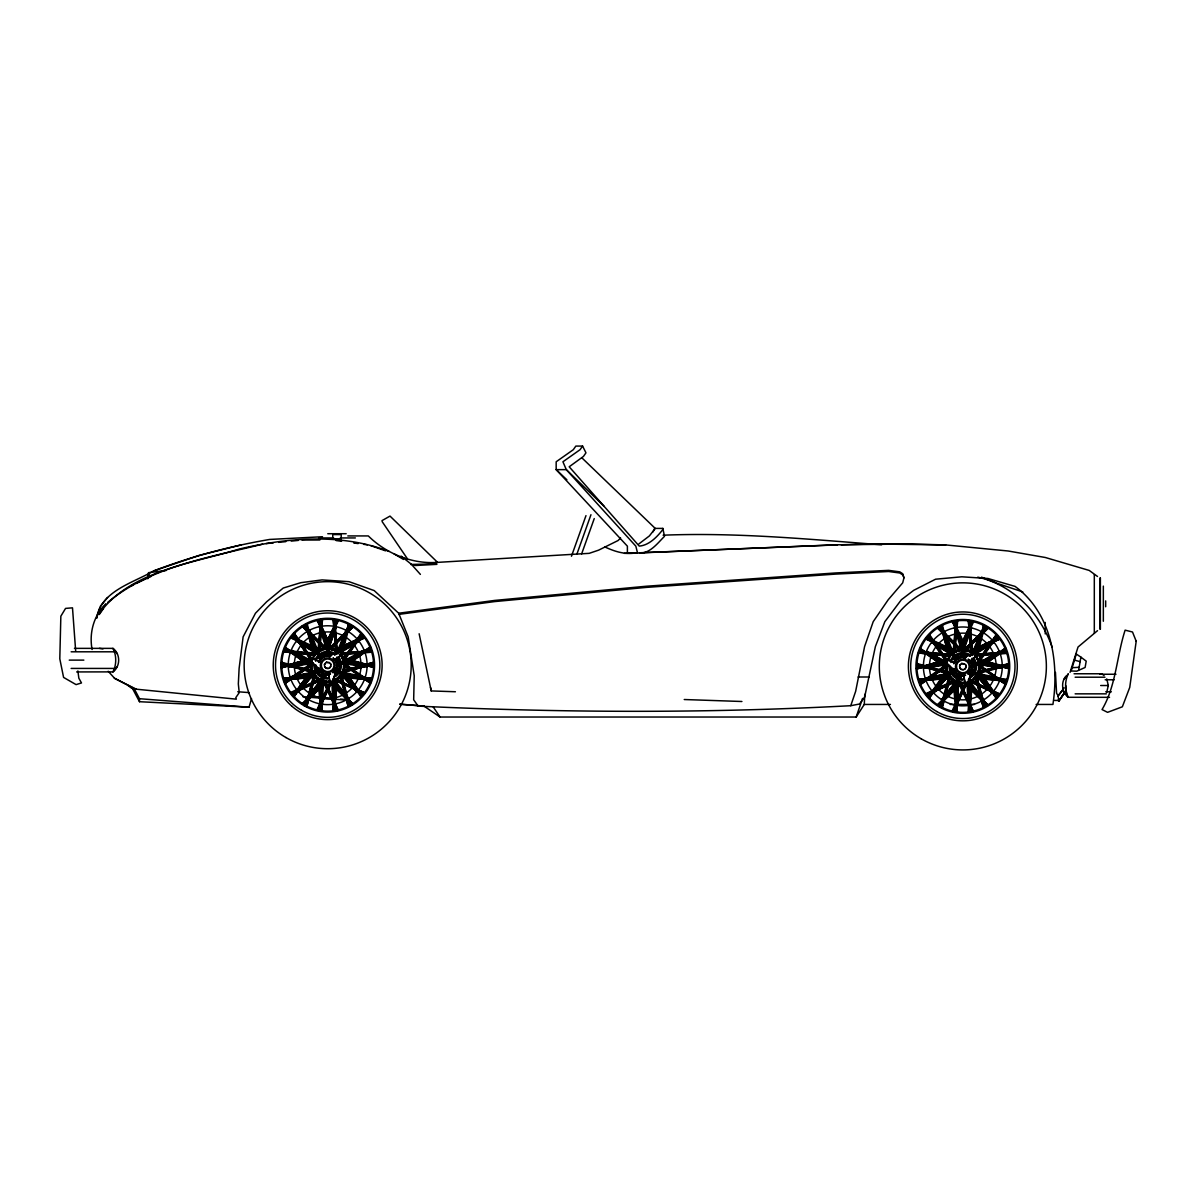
<?xml version="1.0" encoding="UTF-8"?>
<svg xmlns="http://www.w3.org/2000/svg" width="1196" height="1196" viewBox="0 0 1196 1196"><rect width="100%" height="100%" fill="white"/><g stroke="black" fill="none" stroke-linecap="round" stroke-linejoin="round"><path stroke-width="1.5" d="M1045.229 622.458L1045.259 633.94M321.081 694.726L322.128 672.556L323.593 673.587L322.531 704.13L321.036 703.981L322.128 672.556M322.008 698.584L322.905 673.004M955.918 705.177L956.053 701.484M956.247 695.937L957.293 673.767L958.758 674.798L957.697 705.341L956.202 705.192M956.322 701.499L957.293 673.767M957.174 699.795L958.071 674.215M147.781 578.774L147.885 576.786M399.913 704.1L424.012 706.133L440.053 717.032L856.172 717.032L864.274 704.444L864.783 694.308M309.689 671.659L281.568 664.124L281.718 662.3L312.201 670.463L313.203 672.541M346.75 660.865L373.825 667.458L373.78 666.232L342.146 657.755L373.885 666.65M944.855 672.87L916.734 665.335L916.884 663.511L947.352 671.674L948.368 673.752M981.901 662.076L1008.976 668.669L1008.946 667.443L977.311 658.966L978.328 661.119M148.005 577.578L148.573 572.66L166.139 570.507M281.568 664.124L281.718 662.3M373.63 668.071L373.78 666.232M916.734 665.335L916.884 663.511M281.329 666.964L313.442 657.695L281.329 666.964L281.419 667.772L308.942 660.775M373.959 664.079L341.906 672.675L373.959 664.079L373.765 662.255L342.983 670.508L342.131 671.943M916.495 668.175L948.607 658.906L916.495 668.175L916.585 668.983L944.107 661.986M1009.125 665.29L1008.931 663.466L978.149 671.718L977.072 673.871L1009.125 665.29L1008.931 663.466M318.181 648.396L320.079 626.854M320.393 623.251L320.707 619.663L322.531 619.438L319.766 651.028L317.867 651.999M318.256 651.91L321.081 619.483M319.078 651.506L321.888 619.379M336.27 678.865L332.817 710.917L335.583 679.328L337.481 678.371L335.284 703.517M337.108 678.461L334.267 710.873L334.97 707.12M953.347 649.607L955.245 628.05M955.559 624.462L955.873 620.874L957.697 620.649L954.931 652.239L953.033 653.21M953.421 653.106L956.247 620.694M954.244 652.717L957.054 620.589M970.12 708.316L969.807 711.919L967.983 712.128L970.748 680.539L972.647 679.582L970.449 704.728M968.625 712.188L971.436 680.076M969.433 712.083L972.258 679.672M128.136 685.562L131.68 688.253L136.224 689.18L236.345 699.167L235.791 697.657L239.23 692.634L238.333 683.918L239.11 668.429L243.117 636.885L255.466 613.234L266.648 601.782L283.258 588.028L300.824 582.676L322.053 579.91L349.083 581.69L374.199 590.585L398.672 613.234L408.18 636.885L414.22 675.74L413.666 699.765L418.122 706.118C562.225 712.816 706.642 713.414 850.76 705.7L859.535 704.01L864.603 697.253L875.382 646.588L884.846 621.681L901.38 599.734L913.729 590.316L935.571 579.208L961.793 576.801L987.941 578.49L1015.045 586.399C1051.747 613.129 1059.222 662.24 1052.928 704.444L1036.125 704.444M76.634 671.928L112.962 671.883C116.64 664.961 116.64 655.288 112.962 648.367L74.451 648.367M1109.529 697.328L1068.357 697.283C1064.679 690.376 1064.679 680.674 1068.357 673.767L1064.066 679.283M367.082 665.469L366.933 666.979L336.973 662.748L336.076 661.104L359.832 664.169M971.705 663.182L1002.099 668.175L971.705 663.182L971.242 662.315L994.997 665.38M1002.099 668.175L1002.248 666.68M148.11 576.203L148.558 574.244L148.842 575.141M356.468 656.17L336.734 666.351L337.033 664.498L364.107 650.086L352.013 657.426M972.064 666.591L999.258 651.297L971.9 667.562L972.064 666.591L997.868 652.866M311.588 664.886L311.737 663.018L284.543 682.064L284.977 683.514L311.453 665.425L284.977 683.514M343.596 666.576L343.895 664.946L370.371 646.857L370.805 648.307L343.611 667.353L370.76 647.559M946.754 666.082L946.903 664.229L919.709 683.275L920.143 684.725L946.619 666.635L920.143 684.725M978.762 667.787L979.061 666.157L1005.537 648.068L1005.971 649.518L978.777 668.564L1005.926 648.77M398.672 613.234L494.71 600.422L646.498 586.219L835.735 572.944L888.628 570.357L899.721 571.838L902.756 573.766L903.967 577.803L902.696 582.841L888.224 599.734L873.2 621.681L864.588 646.588L855.648 691.348L850.76 705.7M1078.717 669.805L1080.9 657.142L1076.295 654.033L1071.182 671.001L1076.774 671.18L1085.116 667.473L1086.207 661.149L1080.9 657.142M335.149 672.795L333.505 681.974L341.563 692.006M968.67 683.185L970.748 672.242L968.67 683.185L965.247 683.963L963.587 676.024L965.665 675.187L962.84 675.605A9.12 9.12 0 0 1 955.469 671.853L954.139 669.326L933.852 692.947L954.094 669.371L955.469 671.853A9.149 9.149 0 0 0 957.458 673.797M339.769 651.641L342.161 654.227L339.769 651.641L328.437 655.767M343.132 670.268L343.566 668.848L362.253 695.534L361.087 697.029L345.016 674.081M974.934 652.852L977.326 655.438L974.934 652.852L963.587 656.978M978.298 671.479L978.732 670.044L997.419 696.745L996.253 698.225L980.182 675.292M346.795 665.245L370.655 681.944L370.431 683.215L344.014 665.514L343.82 663.167M978.896 664.767L1005.821 683.619L978.896 664.767L979.18 666.725L1005.597 684.426L979.031 665.828M311.528 667.204L311.334 664.856L311.528 667.204L284.708 648.411L284.977 647.186L308.284 662.719M946.694 668.415L946.499 666.067L946.694 668.415L919.874 649.622L920.143 648.396L943.45 663.93M324.849 673.886L330.5 673.976L328.437 674.813L330.081 682.752L333.505 681.974L335.164 672.795M1106.763 692.17L1108.303 685.517L1106.763 678.88M330.081 682.752L333.131 681.645C333.938 674.245 340.666 663.915 333.041 657.89L335.134 660.013L341.667 654.287M986.82 684.83L971.929 668.714L971.69 669.625L991.783 693.022L971.481 670.463M314.548 674.514L305.518 705.685L314.055 673.856L315.445 675.665L306.804 706.507L315.176 675.217M340.83 651.267L348.559 623.849L349.83 624.671L341.294 656.499L340.172 655.154M348.559 623.849L340.636 653.405L371.508 650.759L371.821 652.179L340.337 654.93M340.815 655.856L349.277 624.237M940.684 706.896L949.22 675.067L950.611 676.876L942.328 707.763L940.684 706.896L942.328 707.763M941.237 707.329L949.714 675.725M941.955 707.718L950.342 676.428M975.996 652.478L983.725 625.06L984.996 625.882L976.459 657.71L975.338 656.365M983.725 625.06L975.801 654.616L1006.658 651.97L1006.987 653.39L977.341 655.976M975.966 657.067L984.443 625.448M333.131 681.645L336.958 668.31A9.762 9.762 0 0 0 335.583 659.549M132.696 688.851L139.483 701.708L249.052 707.21L251.534 698.614M96.592 618.138C100.957 590.974 132.906 583.035 153.522 570.985C191.106 556.589 230.051 546.168 269.728 539.441L322.501 536.735M371.747 679.358L371.956 678.207L340.157 675.411L338.513 677.086L371.433 679.971L338.931 676.473M1006.912 680.554L1007.122 679.403L975.323 676.622L973.679 678.296L1006.598 681.182L974.097 677.684M283.362 651.79L315.191 654.945L283.362 651.79L283.915 650.4L316.835 653.285M283.392 652.164L283.915 650.4M918.528 653.001L950.357 656.155L918.528 653.001L919.081 651.611L952.001 654.481L918.752 652.224M918.558 653.375L919.081 651.611M364.675 678.446L365.109 676.996L335.373 670.687M999.841 679.657L1000.275 678.207L970.539 671.898M96.592 618.317L99.731 608.106M327.674 675.052A9.762 9.762 0 0 1 318.39 668.31L319.781 671.031L310.377 661.388L311.423 658.024L319.078 661.179L318.973 662.464L320.304 659.938A9.149 9.149 0 0 1 322.292 657.785M310.377 661.388L311.423 658.024M954.244 670.612L953.69 669.476L954.931 672.242L945.543 662.599L946.589 659.235L954.244 662.39L954.139 663.675L955.469 661.149A9.12 9.12 0 0 1 962.84 657.381L965.665 657.8L962.84 657.381M945.543 662.599L946.589 659.235M1070.046 672.361L1078.03 647.021L1097.509 630.666M290.449 637.782L291.63 636.332L321.53 650.265L319.496 651.327L290.449 637.782L291.63 636.332M925.614 638.993L926.795 637.543L956.695 651.476L954.662 652.538L925.614 638.993L926.795 637.543M324.908 655.946L331.681 635.121M325.148 656.126L333.086 631.712M334.103 633.446L326.015 655.976L336.315 626.629L335.209 630.038M966.846 636.332L960.313 657.337L968.252 632.923M969.059 632.953L961.18 657.187L968.715 636.362M970.375 631.249L971.481 627.84L969.956 627.691M324.236 656.469L322.352 657.396L296.548 641.28L323.309 657.157L324.146 656.739L305.488 644.764M958.474 658.368L931.714 642.491L957.518 658.607L959.312 657.95L940.654 645.975M364.78 692.933L335.852 679.044L334.402 679.657L364.257 693.575L364.78 692.933L335.299 679.193M970.449 680.404L999.946 694.143L970.449 680.404L969.567 680.868L998.884 695.25L968.999 681.301M856.172 717.032L862.54 698.449M571.464 556.245L585.98 515.625M577.055 553.673L590.959 514.714M581.615 553.942L594.248 518.586M310.751 660.043L293.259 634.418L310.945 659.684M945.916 661.253L928.26 636.033L929.427 634.553L946.559 659.026M284.708 648.411L285.381 646.677M369.983 683.678L370.655 681.944M919.874 649.622L920.546 647.888M336.405 653.689L345.808 630.397L347.139 631.114M336.898 654.376L346.436 630.74M338.842 651.656L345.764 634.538M337.033 656.873L335.388 660.207M339.111 651.745L344.627 638.081M971.556 654.9L980.974 631.608L982.305 632.325M972.064 655.572L981.602 631.951M974.007 652.866L980.914 635.749M972.198 658.084L970.554 661.418M974.277 652.956L979.105 640.996M323.324 649.563L337.182 619.857L338.528 620.38L325.088 649.189L322.965 649.473L337.182 619.857M325.028 647.798L337.945 620.081M330.858 684.187L318.599 710.484L316.835 709.99L329.528 682.767M317.403 710.289L330.335 682.557M318.181 710.499L330.485 684.112M971.929 621.083L958.131 650.684L960.253 650.4L973.679 621.591L971.929 621.083L973.679 621.591M958.489 650.759L972.333 621.068M959.431 650.639L973.11 621.292M966.024 685.398L953.75 711.695L952.001 711.201L964.679 683.977M952.569 711.485L965.501 683.768M953.347 711.71L965.65 685.323M319.078 661.179L318.525 662.315A9.762 9.762 0 0 1 330.694 655.991M953.69 663.526L954.244 662.39M970.748 660.76A9.762 9.762 0 0 1 972.124 669.521L968.297 682.856L971.496 669.312L968.207 673.886L971.496 669.312L971.496 663.675A9.149 9.149 0 0 0 970.24 661.014M319.123 661.837L319.481 660.715M954.288 663.047L954.647 661.926M117.253 666.366L112.962 671.883C120.572 666.351 120.557 653.913 112.962 648.367L117.253 653.868M955.469 661.149L954.647 662.659L946.888 659.624M310.766 637.961L319.9 659.848L320.947 658.398L309.629 630.367L308.284 631.069M945.931 639.172L955.066 661.059L956.112 659.609L947.456 638.171M638.933 543.881L649.383 535.928L654.376 529.559M1064.44 692.589L1058.654 701.275L1058.923 700.437L1054.543 700.437M1064.634 692.589L1058.654 701.275L1064.918 692.589M99.283 614.535L103.484 608.48M99.283 613.668C129.602 570.926 192.646 563.346 239.185 549.069C287.832 537.497 341.563 533.057 389.074 551.446M312.201 669.371L292.99 695.698L311.947 668.624L312.56 670.896L293.872 696.954L312.455 670.403M361.162 633.222L342.789 659.474L343.416 661.732L362.358 634.672L361.162 633.222L362.358 634.672M342.893 659.968L361.491 633.417M343.147 660.984L362.014 634.044M928.156 696.894L947.112 669.835L947.725 672.107L929.352 698.344L928.156 696.894L929.352 698.344M928.5 697.522L947.367 670.582M929.038 698.165L947.621 671.614M996.328 634.433L977.954 660.685L978.582 662.943L997.524 635.883L996.328 634.433L997.524 635.883M978.059 661.179L996.657 634.613M978.313 662.195L997.18 635.255M963.124 675.8L964.185 675.426M105.831 603.726C93.692 615.581 88.982 633.013 92.092 649.503M340.441 675.157L348.156 706.417L339.948 675.815L341.368 674.125L347.916 698.539M975.607 676.368L983.321 707.628L975.114 677.026L976.534 675.336L983.082 699.75M1065.815 676.233C1060.628 682.482 1061.913 692.454 1068.357 697.283L1064.066 691.766M308.045 699.212L306.445 698.359L308.643 695.549M310.84 692.738L325.118 674.454L326.971 674.529L313.666 692.021M306.445 698.359L326.089 674.395M311.184 694.741L326.971 674.529M943.21 700.422L941.611 699.57L956.994 679.881M941.611 699.57L961.24 675.605L962.137 675.74L946.574 696.117M945.214 697.403L962.137 675.74M293.095 634.837L294.261 633.342L311.409 657.815M362.253 695.534L361.087 697.029M928.26 636.033L929.427 634.553M1057.653 700.437L1058.819 699.989L1058.012 695.997L1063.169 689.479M998.884 695.25L1000.05 693.8M100.255 606.402L107.52 597.492M314.428 650.953L307.193 623.938L305.578 624.85L313.98 656.245L314.907 655.199M949.594 652.164L942.358 625.149L940.729 626.061L949.146 657.456L950.073 656.41M931.714 642.491L932.85 641.101L935.975 643.044M1058.012 695.997L1064.186 687.85M339.948 675.815L341.368 674.125M975.114 677.026L976.534 675.336M302.199 626.3L324.759 649.383L302.199 626.3L303.62 625.687L326.942 649.024L302.932 625.912M937.126 627.795L938.785 626.898L962.107 650.235L959.91 650.594L937.126 627.795L938.785 626.898M330.604 680.987L328.407 681.346L351.729 704.668L353.149 704.055L333.131 683.514M965.77 682.198L963.572 682.557L986.894 705.879L988.315 705.266L968.297 684.725M298.776 688.971L301.243 686.235M303.709 683.484L317.284 668.4M300.196 687.82L317.508 668.564M320.304 670.642L318.973 668.115L298.686 691.736L318.928 668.175L320.304 670.642A9.12 9.12 0 0 0 327.674 674.395L328.466 674.32L330.26 682.288M936.408 687.446L932.701 691.557L933.388 692.394M938.875 684.695L953.915 668.4L935.362 689.031M348.888 706.148L349.785 705.505L348.843 702.022M984.054 707.359L984.951 706.716L984.009 703.233M620.575 537.961L618.078 540.532L598.598 550.16L589.194 553.344L436.779 562.419C411.693 564.153 385.77 553.24 368.308 535.928L347.812 535.928M338.513 677.086L340.157 675.411M652.687 532.13L655.229 528.408L582.004 457.963M973.679 678.296L975.323 676.622M328.885 649.054L352.043 625.897L328.556 648.86L330.589 649.264M329.827 649.234L353.298 626.689L330.709 649.264M302.05 703.682L324.639 681.107L326.792 681.511L303.754 704.534L302.05 703.682L303.754 704.534M302.573 704.085L325.521 681.137M303.321 704.459L326.463 681.316M966.293 647.514L987.208 627.108L963.722 650.071M964.051 650.265L964.993 650.445L988.464 627.9L965.875 650.475M937.216 704.893L959.805 682.318L961.958 682.722L938.92 705.745L937.216 704.893L938.92 705.745M937.739 705.296L960.687 682.348M938.471 705.67L961.629 682.512M968.491 674.26L970.629 672.152M969.029 673.109L969.702 672.451L1000.065 678.894M662.823 528.408L662.823 529.559C657.097 536.944 648.965 545.361 639.262 546.109L569.191 466.784L583.439 456.438L585.965 452.836L582.587 446.078L580.06 449.696L562.927 461.776L566.306 469.639L635.838 546.168L637.528 552.926C649.323 554.615 657.082 543.687 664.513 536.316L662.823 528.408L654.376 528.408M107.67 602.41C150.89 566.396 209.42 557.456 262.552 544.165M970.3 661.224L968.207 659.101L971.496 663.675L970.21 661.149L976.833 655.498M364.257 693.575L333.834 680.09M996.253 698.225L979.33 672.944M335.568 659.818L342.161 654.227M970.733 661.029L977.326 655.438M294.261 633.342L311.184 658.637M330.844 649.548L317.075 620.021L330.844 649.548L332.488 649.667L318.51 619.707L331.785 649.697M952.24 621.232L965.501 650.549L967.654 650.878L953.675 620.918L952.24 621.232L966.009 650.759M338.274 710.334L325.013 681.032L338.274 710.334L336.838 710.648L322.86 680.703L337.511 710.574M973.439 711.545L960.179 682.243L958.026 681.914L972.004 711.859L973.439 711.545L959.67 682.034M284.603 682.811L311.752 663.795M343.76 665.484L370.371 646.857M919.769 684.022L946.918 665.006M978.926 666.695L1005.537 648.068M334.506 654.436L349.98 644.779M354.614 641.878L357.709 639.95M334.611 654.72L356.348 641.146M339.993 652.269L358.86 641.34L340.815 652.612M969.672 655.647L986.685 645.018M989.78 643.089L992.874 641.161L994.026 642.551L975.981 653.823M969.777 655.916L991.499 642.342M975.159 653.479L993.562 641.998M336.898 666.591L348.993 659.25M305.578 624.85L307.193 623.938M940.729 626.061L942.358 625.149M348.156 706.417L349.785 705.505M983.321 707.628L984.951 706.716M301.96 626.584L303.62 625.687M351.729 704.668L353.388 703.771M943.45 632.28L944.78 631.578L946.126 634.867M347.229 699.256L348.828 698.404L333.31 678.536M347.483 699.122L348.828 698.404M982.649 700.333L983.994 699.615L968.476 679.747M982.394 700.467L983.994 699.615M336.898 665.38L364.317 650.788L364.541 651.566M336.734 666.351L361.282 653.3M971.9 667.562L996.432 654.511M972.064 667.802L991.634 657.381M319.496 651.327L321.53 650.265M954.662 652.538L956.695 651.476M131.231 585.95L133.384 584.874M136.269 583.439L151.249 576.322M334.043 650.176L363.554 636.407L334.043 650.176L336.001 651.252L364.765 637.842L335.149 650.938L334.282 650.46M290.583 692.529L319.347 679.119L321.066 679.911L291.435 693.725L290.583 692.529L291.794 693.949L318.031 681.72M290.897 693.097L320.199 679.433M969.208 651.386L998.72 637.618L969.208 651.386L971.167 652.463L999.931 639.053L970.315 652.149L969.448 651.671M925.749 693.74L954.513 680.33L956.232 681.107L926.601 694.936L925.749 693.74L926.96 695.16L953.197 682.931M926.063 694.308L955.365 680.644M1079.151 667.293L1072.229 667.697M311.722 658.428L319.481 661.463L320.304 659.938A9.12 9.12 0 0 1 327.689 656.17L339.679 652.134M963.632 657.471L974.83 653.345M153.522 570.985L199.134 555.393L241.353 544.853M316.776 620.246L318.51 619.707M336.838 710.648L338.573 710.11M972.004 711.859L973.738 711.321M319.168 626.779L319.99 626.525A39.438 39.438 0 0 0 288.266 663.66M923.432 664.871A39.438 39.438 0 0 1 955.156 627.736L954.333 627.99L955.44 631.413M335.986 651.536L333.161 619.199L335.986 651.536L337.496 652.283M971.152 652.747L968.326 620.41L971.152 652.747L972.662 653.479M281.419 667.772L311.005 659.833M342.594 671.001L373.765 662.255M916.585 668.983L946.171 661.044L928.425 635.629M977.76 672.197L1009.095 663.81M977.282 673.154L1009.185 664.602M322.187 711.142L319.766 679.179L317.852 678.087L320.722 710.887L322.187 711.142L319.825 684.217M957.353 712.353L954.916 680.389L953.018 679.298L955.888 712.098L957.353 712.353L954.528 680.046M320.498 671.225L290.209 676.921L319.736 670.657L321.171 671.883L299.688 676.742M296.04 677.22L321.171 671.883M955.664 672.436L925.375 678.132L954.901 671.868L956.337 673.094L934.853 677.953M931.206 678.431L956.337 673.094M329.991 674.275L327.958 674.589L329.02 674.215M299.254 663.556L312.126 661.747M291.944 664.871L312.201 662.016M313.277 663.391L288.4 666.89L311.872 662.868M932.581 665.021L947.292 662.958M927.109 666.082L947.367 663.227M948.443 664.602L923.566 668.101L947.038 664.079M398.672 614.4L494.71 601.573L646.498 587.385L835.735 574.095L888.628 571.509L899.721 572.989L902.756 574.917L903.967 577.803M320.707 619.663L322.531 619.438M955.873 620.874L957.697 620.649M332.817 710.917L334.656 710.708M967.983 712.128L969.807 711.919M266.11 543.597L273.271 542.879M278.653 542.356L285.829 541.639M291.196 541.115L298.372 540.398M301.96 540.054L319.9 539.994M334.237 703.995L332.727 704.145L331.995 682.767M969.403 705.206L967.893 705.356L967.16 683.977M962.84 675.605L963.632 675.531L965.426 683.499M342.355 652.941L371.508 650.759M341.383 654.197L371.747 651.536M315.759 676.009L283.527 678.192L315.026 675.426L316.596 677.1L284.095 679.956L316.447 676.757M975.712 654.317L1006.658 651.97M976.549 655.408L1006.912 652.747M949.131 677.385L918.692 679.403L946.485 676.966M951.612 677.968L919.021 680.808L951.762 678.311L950.192 676.637L951.762 678.311M961.24 675.605L960.283 675.665L962.317 675.979M436.525 563.839L411.319 564.437M635.51 552.941C624.88 554.795 614.505 551.431 604.967 546.991M641.086 552.716L837.424 544.883M636.422 553.015L624.476 553.374M640.144 552.866L835.884 544.823L911.053 543.986L945.677 544.928L1008.168 550.997L1045.334 557.5L1089.242 570.447L1097.509 576.472M663.122 535.195C736.063 532.28 808.93 539.232 881.602 544.808M841.132 544.778L874.739 543.986L945.677 544.928M582.587 446.078L575.844 446.078L573.303 449.696L556.17 461.776L556.17 469.639L627.392 546.168L627.392 552.926L634.254 552.806M327.779 533.715L346.167 533.715M318.584 537.946L333.684 537.946M340.262 537.946L355.362 537.946M341.204 538.783L332.757 538.783L332.757 534.567L341.204 534.567L341.204 541.325M353.881 543.014L355.362 543.014M627.392 552.926L637.528 552.926M71.147 651.805L114.816 651.805M69.248 660.117L83.855 660.117M71.147 668.429L114.816 668.429M1074.068 673.767L1101.74 673.767L1104.058 675.486M1099.797 674.245L1115.988 674.245M858.07 676.996L869.328 676.996M1075.144 677.205L1104.969 677.205M1105.164 679.777L1114.149 679.777M1100.679 685.517L1108.303 685.517M1105.732 691.781L1111.368 691.781M1075.144 693.844L1106.375 693.844M864.274 704.444L890.422 704.444M950.192 704.444L974.486 704.444M964.993 650.445L965.74 650.475M430.5 687.356L431.218 690.929L455.407 691.751M684.232 699.525L741.909 701.499M237.765 691.736L248.947 692.604M302.947 696.775L319.721 698.075M323.443 698.359L345.794 700.094M399.808 704.265L424.012 706.133M134.401 689.06L139.483 698.703L249.052 707.21M312.769 696.7L318.33 697.178M325.746 697.806L331.307 698.285M340.576 699.062L346.137 699.54M283.587 651.013L316.417 653.883M974.815 676.951L1007.152 679.777M339.649 675.74L371.986 678.566M967.968 620.515L969.792 620.679L972.512 651.671M332.802 619.304L334.626 619.468L337.347 650.46M955.888 712.098L957.712 712.263M320.722 710.887L322.546 711.052M970.539 627.75L971.481 627.84M334.79 626.48L336.315 626.629M336.091 540.547L341.608 541.295M354.494 543.074L358.172 543.582M363.689 544.33L367.366 544.838M971.242 662.315L996.776 665.918M336.076 661.104L361.611 664.707M336.539 661.971L367.008 666.262M327.674 656.185L330.5 656.589L328.466 656.26M966.428 650.699L967.654 650.878M327.151 674.768L325.118 674.454M99.432 648.367L103.006 648.905M959.805 682.318L961.958 682.722M324.639 681.107L326.792 681.511M960.014 675.097L962.84 675.65M410.811 564.497L415.655 565.499L436.884 564.348L435.538 562.419M970.838 673.498L996.208 678.894M970.838 673.782L990.722 678.012M336.33 671.614L364.9 677.684M335.672 672.287L361.043 677.684M335.672 672.571L355.556 676.801M1074.397 660.102L1080.123 661.657M977.341 659.355L1009.05 667.861M977.79 660.312L1008.976 668.669M916.704 664.124L947.89 672.481M916.629 664.931L948.338 673.423M373.825 667.458L342.624 659.101L343.162 659.908L342.146 657.755M281.538 662.913L312.724 671.27M281.464 663.72L313.173 672.212M952.001 711.201L953.75 711.695M316.835 709.99L318.599 710.484M969.792 620.679L971.989 653.166M334.626 619.468L336.824 651.955M977.76 577.16C1012.967 584.799 1040.445 613.623 1052.076 647.021M997.628 583.469L1022.804 591.945M370.835 545.66L385.516 550.833M970.315 652.149L971.167 652.463M335.149 650.938L336.001 651.252M981.497 577.16L996.702 583.08M926.242 637.991L956.112 651.925M925.734 638.634L955.23 652.388M291.077 636.795L320.947 650.714M290.568 637.423L320.065 651.177M394.037 553.868L403.5 559.444M114.338 678.192L136.224 689.18M986.76 627.033L988.464 627.9M351.594 625.822L353.298 626.689M305.518 705.685L307.163 706.552M134.714 688.866L114.607 678.326L108.193 671.255M983.351 625.015L984.996 625.882M348.186 623.804L349.83 624.671M946.978 662.15L926.437 651.222L946.978 662.958M929.232 654.406L947.053 663.885M933.986 657.262L948.518 664.991M291.271 650.011L311.812 660.94M291.062 650.714L311.827 661.762M294.067 653.21L313.502 663.541M298.821 656.051L313.352 663.78M953.018 679.298L954.916 680.389M317.852 678.087L319.766 679.179M932.671 641.31L959.312 657.95M297.684 639.89L300.809 641.833M299.075 641.086L324.146 656.739M970.21 671.853L970.24 671.883A9.149 9.149 0 0 1 968.222 673.797M920.143 648.396L946.649 666.949M919.769 649.114L946.784 668.026M343.73 663.556L370.655 682.408M343.88 664.617L370.431 683.215M284.977 647.186L311.483 665.753M284.603 647.903L311.618 666.815M401.153 556.11L411.319 564.258M946.006 662.435L954.647 670.328M310.84 661.224L319.481 669.117M566.874 479.79L556.17 469.639L566.306 469.639L604.234 506.446M437.467 562.27L390.016 516.089L382.032 520.604L382.227 521.74L407.402 558.771M938.083 627.123L961.449 650.475M937.365 627.511L960.478 650.639M966.488 683.439L988.315 705.266M964.23 682.318L987.582 705.655M330.036 680.943L353.149 704.055M329.064 681.107L352.416 704.444M315.026 675.426L316.596 677.1M971.929 668.714L989.077 687.76M351.654 683.619L336.764 667.503L355.137 687.909M336.524 668.415L356.617 691.811L336.33 669.252M412.485 565.529L420.394 574.394M998.72 637.618L999.931 639.053M363.554 636.407L364.765 637.842M292.99 695.698L294.186 697.133M968.7 681.197L983.351 699.944M967.848 681.391L978.089 694.502M967.654 681.6L976.728 693.217M333.535 679.986L348.186 698.748M332.682 680.18L342.938 693.291M978.522 670.403L997.255 697.163M928.933 634.971L946.35 659.848M343.357 669.192L362.089 695.952M344.164 671.733L361.581 696.595M433.042 706.687L440.053 717.032M148.573 572.66L148.932 573.766M335.044 659.938L336.33 662.464M318.525 668.265L319.078 669.401M953.003 620.993L966.951 650.908M958.729 681.884L972.677 711.784M1005.253 647.813L1005.971 649.518M370.087 646.602L370.805 648.307M971.331 662.046L972.139 663.959M336.166 660.835L336.973 662.748M944.152 631.907L955.649 660.371M945.498 637.363L955.066 661.059M308.987 630.696L320.483 659.16M309.659 634.463L319.9 659.848M1058.012 695.28L1056.591 693.381L1055.455 672.361M956.038 627.466L957.757 632.759M958.908 636.272L965.77 657.411M956.92 631.084L965.531 657.576M955.021 627.78L964.664 657.426M956.561 634.837L963.797 657.082M918.692 679.403L919.261 681.167M323.742 635.061L330.604 656.2M321.754 629.873L330.365 656.365M321.56 631.802L329.498 656.215M321.395 633.626L328.631 655.871M283.527 678.192L284.095 679.956M1006.419 651.626L1006.987 653.39M371.253 650.415L371.821 652.179M419.138 633.76L431.218 690.929M999.482 651.999L999.707 652.777M947.112 669.835L947.725 672.107M311.947 668.624L312.56 670.896M976.235 675.605L984.652 707.03M941.745 625.344L949.609 654.69M941.028 625.747L949.445 657.172M341.069 674.395L349.486 705.819M306.58 624.133L314.443 653.479M305.862 624.536L314.294 655.961M77.875 670.911L78.846 678.222L81.492 682.946L76.081 684.62L63.582 677.414L59.8 658.817L60.847 616.194L65.556 608.405L72.493 607.837L75.662 650.878M923.417 666.606L923.506 667.383M288.266 665.395L288.341 666.172M1065.741 685.517L1066.503 693.844M953.69 679.612L956.546 712.278M318.525 678.401L321.38 711.067M978.986 664.378L979.18 666.725M968.79 679.627L969.358 696.057M968.506 679.582L969.149 697.881M967.788 681.735L968.416 699.854M333.624 678.416L334.192 694.846M334.387 700.318L334.521 703.981M333.34 678.371L333.983 696.685M332.623 680.524L333.265 698.643M1105.672 600.9L1105.672 606.761M1103.34 586.1L1103.34 621.247M1100.38 577.952L1100.38 629.216M1100.051 577.952L1100.051 629.216M1094.31 574.663L1094.31 633.327M139.483 698.703L139.483 701.708M1002.278 666.411A39.438 39.438 0 0 1 970.524 705.087M969.014 705.356A39.438 39.438 0 0 1 956.665 705.356M955.141 705.087A39.438 39.438 0 0 1 923.402 666.411M956.665 627.466A39.438 39.438 0 0 1 1002.248 664.871M953.87 621.367A45.941 45.941 0 0 1 1006.524 680.614A45.941 45.941 0 0 1 929.098 697.597A45.941 45.941 0 0 1 952.121 621.741M976.474 676.308A16.864 16.864 0 0 1 969.687 681.795M962.84 683.26A16.864 16.864 0 0 1 957.622 682.423M952.928 680.031A16.864 16.864 0 0 1 950.312 677.669M946.798 671.599A16.864 16.864 0 0 1 945.976 666.396M947.426 659.534A16.864 16.864 0 0 1 949.19 656.484M954.408 651.79A16.864 16.864 0 0 1 962.84 649.533M968.042 650.355A16.864 16.864 0 0 1 971.272 651.79M976.474 656.484A16.864 16.864 0 0 1 978.253 659.534M979.703 666.396A16.864 16.864 0 0 1 978.881 671.599M947.576 661.433A16.041 16.041 0 0 1 973.574 654.466A16.041 16.041 0 0 1 969.358 681.047M966.174 682.079A16.041 16.041 0 0 1 957.876 681.645M956.322 681.047A16.041 16.041 0 0 1 946.798 666.396M972.169 659.624A11.526 11.526 0 0 1 972.169 673.169M956.067 675.725A11.526 11.526 0 0 1 951.881 669.954M953.511 659.624A11.526 11.526 0 0 1 959.282 655.423M962.84 654.87A11.526 11.526 0 0 1 966.398 655.423M955.44 661.014A9.149 9.149 0 0 1 960.014 657.695M973.051 673.811A12.618 12.618 0 0 1 970.255 676.607M962.84 679.014A12.618 12.618 0 0 1 960.209 678.73M957.712 677.923A12.618 12.618 0 0 1 952.629 673.811M950.835 670.298A12.618 12.618 0 0 1 950.222 666.396M950.835 662.494A12.618 12.618 0 0 1 952.629 658.981M955.425 656.185A12.618 12.618 0 0 1 961.524 653.838M962.84 653.778A12.618 12.618 0 0 1 970.255 656.185M973.051 658.981A12.618 12.618 0 0 1 974.845 670.298M974.007 658.278A13.799 13.799 0 0 1 974.785 673.303M974.007 674.499A13.799 13.799 0 0 1 970.943 677.549M962.84 680.195A13.799 13.799 0 0 1 958.579 679.522M957.234 678.999A13.799 13.799 0 0 1 951.672 674.499M950.895 673.303A13.799 13.799 0 0 1 949.041 666.396M950.237 660.79A13.799 13.799 0 0 1 970.943 655.229M996.163 668.19A33.353 33.353 0 0 1 989.869 686.041M987.657 688.791A33.353 33.353 0 0 1 980.959 694.502M978.029 696.192A33.353 33.353 0 0 1 971.481 698.718M966.248 699.675A33.353 33.353 0 0 1 957.682 699.451M954.199 698.718A33.353 33.353 0 0 1 947.636 696.192M944.72 694.502A33.353 33.353 0 0 1 938.023 688.791M935.81 686.041A33.353 33.353 0 0 1 929.516 668.19M929.516 664.812A33.353 33.353 0 0 1 936.872 645.556M939.249 642.91A33.353 33.353 0 0 1 944.72 638.485M947.636 636.795A33.353 33.353 0 0 1 954.199 634.269M957.682 633.536A33.353 33.353 0 0 1 966.248 633.312M971.481 634.269A33.353 33.353 0 0 1 978.044 636.795M980.959 638.485A33.353 33.353 0 0 1 986.431 642.91M988.808 645.556A33.353 33.353 0 0 1 996.163 664.812M982.634 666.501A19.794 19.794 0 0 1 967.968 685.622M962.84 686.295A19.794 19.794 0 0 1 943.061 667.338A19.794 19.794 0 0 1 961.165 646.767M962.84 646.692A19.794 19.794 0 0 1 982.559 664.812M980.541 666.501A17.701 17.701 0 0 1 979.673 671.988M977.177 676.861A17.701 17.701 0 0 1 971.69 681.825M962.84 684.202A17.701 17.701 0 0 1 957.353 683.32M953.989 681.825A17.701 17.701 0 0 1 949.669 678.326M946.006 671.988A17.701 17.701 0 0 1 945.139 666.501M955.604 650.34A17.701 17.701 0 0 1 962.84 648.8M966.503 649.174A17.701 17.701 0 0 1 970.076 650.34M970.748 672.242A9.762 9.762 0 0 1 968.581 674.395M962.84 676.263A9.762 9.762 0 0 1 953.556 669.521M953.556 663.481A9.762 9.762 0 0 1 965.86 657.202M367.112 665.2A39.438 39.438 0 0 1 335.358 703.876M333.848 704.16A39.438 39.438 0 0 1 321.5 704.145M319.975 703.876A39.438 39.438 0 0 1 288.236 665.2M321.5 626.255A39.438 39.438 0 0 1 367.082 663.66M338.393 620.53A45.941 45.941 0 0 1 361.401 696.386A45.941 45.941 0 0 1 283.99 679.403A45.941 45.941 0 0 1 336.644 620.156M341.323 675.097A16.864 16.864 0 0 1 337.586 678.82M327.674 682.049A16.864 16.864 0 0 1 324.161 681.675M317.762 678.82A16.864 16.864 0 0 1 314.04 675.097M311.633 670.388A16.864 16.864 0 0 1 310.811 665.185M312.276 658.338A16.864 16.864 0 0 1 314.04 655.273M319.242 650.579A16.864 16.864 0 0 1 336.106 650.579M341.323 655.273A16.864 16.864 0 0 1 343.715 659.968M344.538 665.185A16.864 16.864 0 0 1 343.715 670.388M312.41 660.222A16.041 16.041 0 0 1 338.408 653.27A16.041 16.041 0 0 1 334.192 679.836M331.023 680.883A16.041 16.041 0 0 1 322.726 680.449M321.156 679.836A16.041 16.041 0 0 1 311.633 665.185M337.003 658.413A11.526 11.526 0 0 1 337.003 671.958M324.116 676.144A11.526 11.526 0 0 1 316.148 665.185M318.345 658.413A11.526 11.526 0 0 1 324.116 654.227M322.292 672.586A9.149 9.149 0 0 1 320.274 670.567M337.885 672.601A12.618 12.618 0 0 1 335.089 675.396M327.674 677.803A12.618 12.618 0 0 1 317.463 672.601M315.669 669.087A12.618 12.618 0 0 1 315.056 665.185M315.669 661.283A12.618 12.618 0 0 1 317.463 657.77M320.259 654.974A12.618 12.618 0 0 1 335.089 654.974M337.885 657.77A12.618 12.618 0 0 1 339.679 669.087M338.842 657.067A13.799 13.799 0 0 1 339.619 672.092M338.842 673.288A13.799 13.799 0 0 1 335.792 676.353M327.674 678.984A13.799 13.799 0 0 1 323.413 678.311M322.068 677.788A13.799 13.799 0 0 1 316.506 673.288M315.729 672.092A13.799 13.799 0 0 1 313.875 665.185M315.071 659.579A13.799 13.799 0 0 1 335.792 654.018M360.998 666.979A33.353 33.353 0 0 1 354.704 684.83M352.491 687.58A33.353 33.353 0 0 1 345.794 693.291M342.878 694.981A33.353 33.353 0 0 1 336.315 697.507M332.832 698.255A33.353 33.353 0 0 1 324.266 698.479M319.048 697.507A33.353 33.353 0 0 1 312.485 694.981M309.555 693.291A33.353 33.353 0 0 1 302.857 687.58M300.644 684.83A33.353 33.353 0 0 1 294.351 666.979M294.351 663.601A33.353 33.353 0 0 1 301.706 644.345M304.083 641.699A33.353 33.353 0 0 1 309.555 637.274M312.485 635.584A33.353 33.353 0 0 1 319.048 633.058M324.266 632.101A33.353 33.353 0 0 1 332.832 632.325M336.315 633.058A33.353 33.353 0 0 1 342.878 635.584M345.794 637.274A33.353 33.353 0 0 1 351.265 641.699M353.642 644.345A33.353 33.353 0 0 1 360.998 663.601M307.955 663.601A19.794 19.794 0 0 1 338.528 648.725A19.794 19.794 0 0 1 337.078 682.707A19.794 19.794 0 0 1 307.88 665.29M345.375 665.29A17.701 17.701 0 0 1 344.508 670.777M342.026 675.65A17.701 17.701 0 0 1 336.524 680.614M327.674 682.991A17.701 17.701 0 0 1 324.011 682.602M318.824 680.614A17.701 17.701 0 0 1 313.337 675.65M310.84 670.777A17.701 17.701 0 0 1 309.973 665.29M320.438 649.129A17.701 17.701 0 0 1 334.91 649.129M342.998 656.44A17.701 17.701 0 0 1 344.508 659.803M1136.2 641.235L1129.742 687.401L1122.356 706.791L1107.571 712.338L1102.039 709.557C1116.077 685.981 1116.675 656.155 1125.122 630.157L1132.507 631.996L1136.2 641.235M324.565 664.273L324.4 665.29L325.028 663.361L324.565 664.273M959.73 665.484L959.566 666.501L960.194 664.572L959.73 665.484M336.33 668.101L333.041 672.675L336.33 668.101M330.784 666.292L329.603 667.936L330.784 666.292M965.949 667.503L964.768 669.147L965.949 667.503M326.658 662.18L325.746 662.644L329.603 662.644L326.658 662.18M961.823 663.376L960.911 663.855L964.768 663.855L961.823 663.376M328.691 668.4L326.658 668.4L328.691 668.4M963.856 669.611L961.823 669.611L963.856 669.611M960.911 669.147L959.73 667.503L960.911 669.147M325.746 667.936L324.565 666.292L325.746 667.936M965.949 665.484L965.486 664.572L966.114 666.501L965.949 665.484M330.784 664.273L330.32 663.361L330.948 665.29L330.784 664.273M939.398 707A46.883 46.883 0 0 0 1009.723 666.396A46.883 46.883 0 0 0 939.398 625.777A46.883 46.883 0 0 0 939.398 707M936.752 711.545A52.161 52.161 0 0 0 1015 666.381A52.161 52.161 0 0 0 936.767 621.217A52.161 52.161 0 0 0 936.752 711.545M926.945 707.329A54.448 54.448 0 0 0 1016.241 677.011A54.448 54.448 0 0 0 945.348 614.834A54.448 54.448 0 0 0 926.945 707.329M921.07 738.724A83.526 83.526 0 0 0 1046.365 666.396A83.526 83.526 0 0 0 921.07 594.053A83.526 83.526 0 0 0 921.07 738.724M959.132 672.914A7.415 7.415 0 0 0 970.255 666.501A7.415 7.415 0 0 0 959.132 660.072A7.415 7.415 0 0 0 959.132 672.914M959.655 672.017A6.369 6.369 0 0 0 969.208 666.501A6.369 6.369 0 0 0 959.655 660.969A6.369 6.369 0 0 0 959.655 672.017M304.233 705.79A46.883 46.883 0 0 0 374.557 665.185A46.883 46.883 0 0 0 304.233 624.581A46.883 46.883 0 0 0 304.233 705.79M301.586 710.349A52.161 52.161 0 0 0 379.835 665.17A52.161 52.161 0 0 0 301.601 620.006A52.161 52.161 0 0 0 301.586 710.349M291.779 706.118A54.448 54.448 0 0 0 381.076 675.8A54.448 54.448 0 0 0 310.183 613.623A54.448 54.448 0 0 0 291.779 706.118M285.904 737.513A83.526 83.526 0 0 0 411.2 665.185A83.526 83.526 0 0 0 285.919 592.842A83.526 83.526 0 0 0 285.904 737.513M323.966 671.704A7.415 7.415 0 0 0 335.089 665.29A7.415 7.415 0 0 0 323.966 658.861A7.415 7.415 0 0 0 323.966 671.704M324.49 670.807A6.369 6.369 0 0 0 334.043 665.29A6.369 6.369 0 0 0 324.49 659.773A6.369 6.369 0 0 0 324.49 670.807"/></g></svg>
